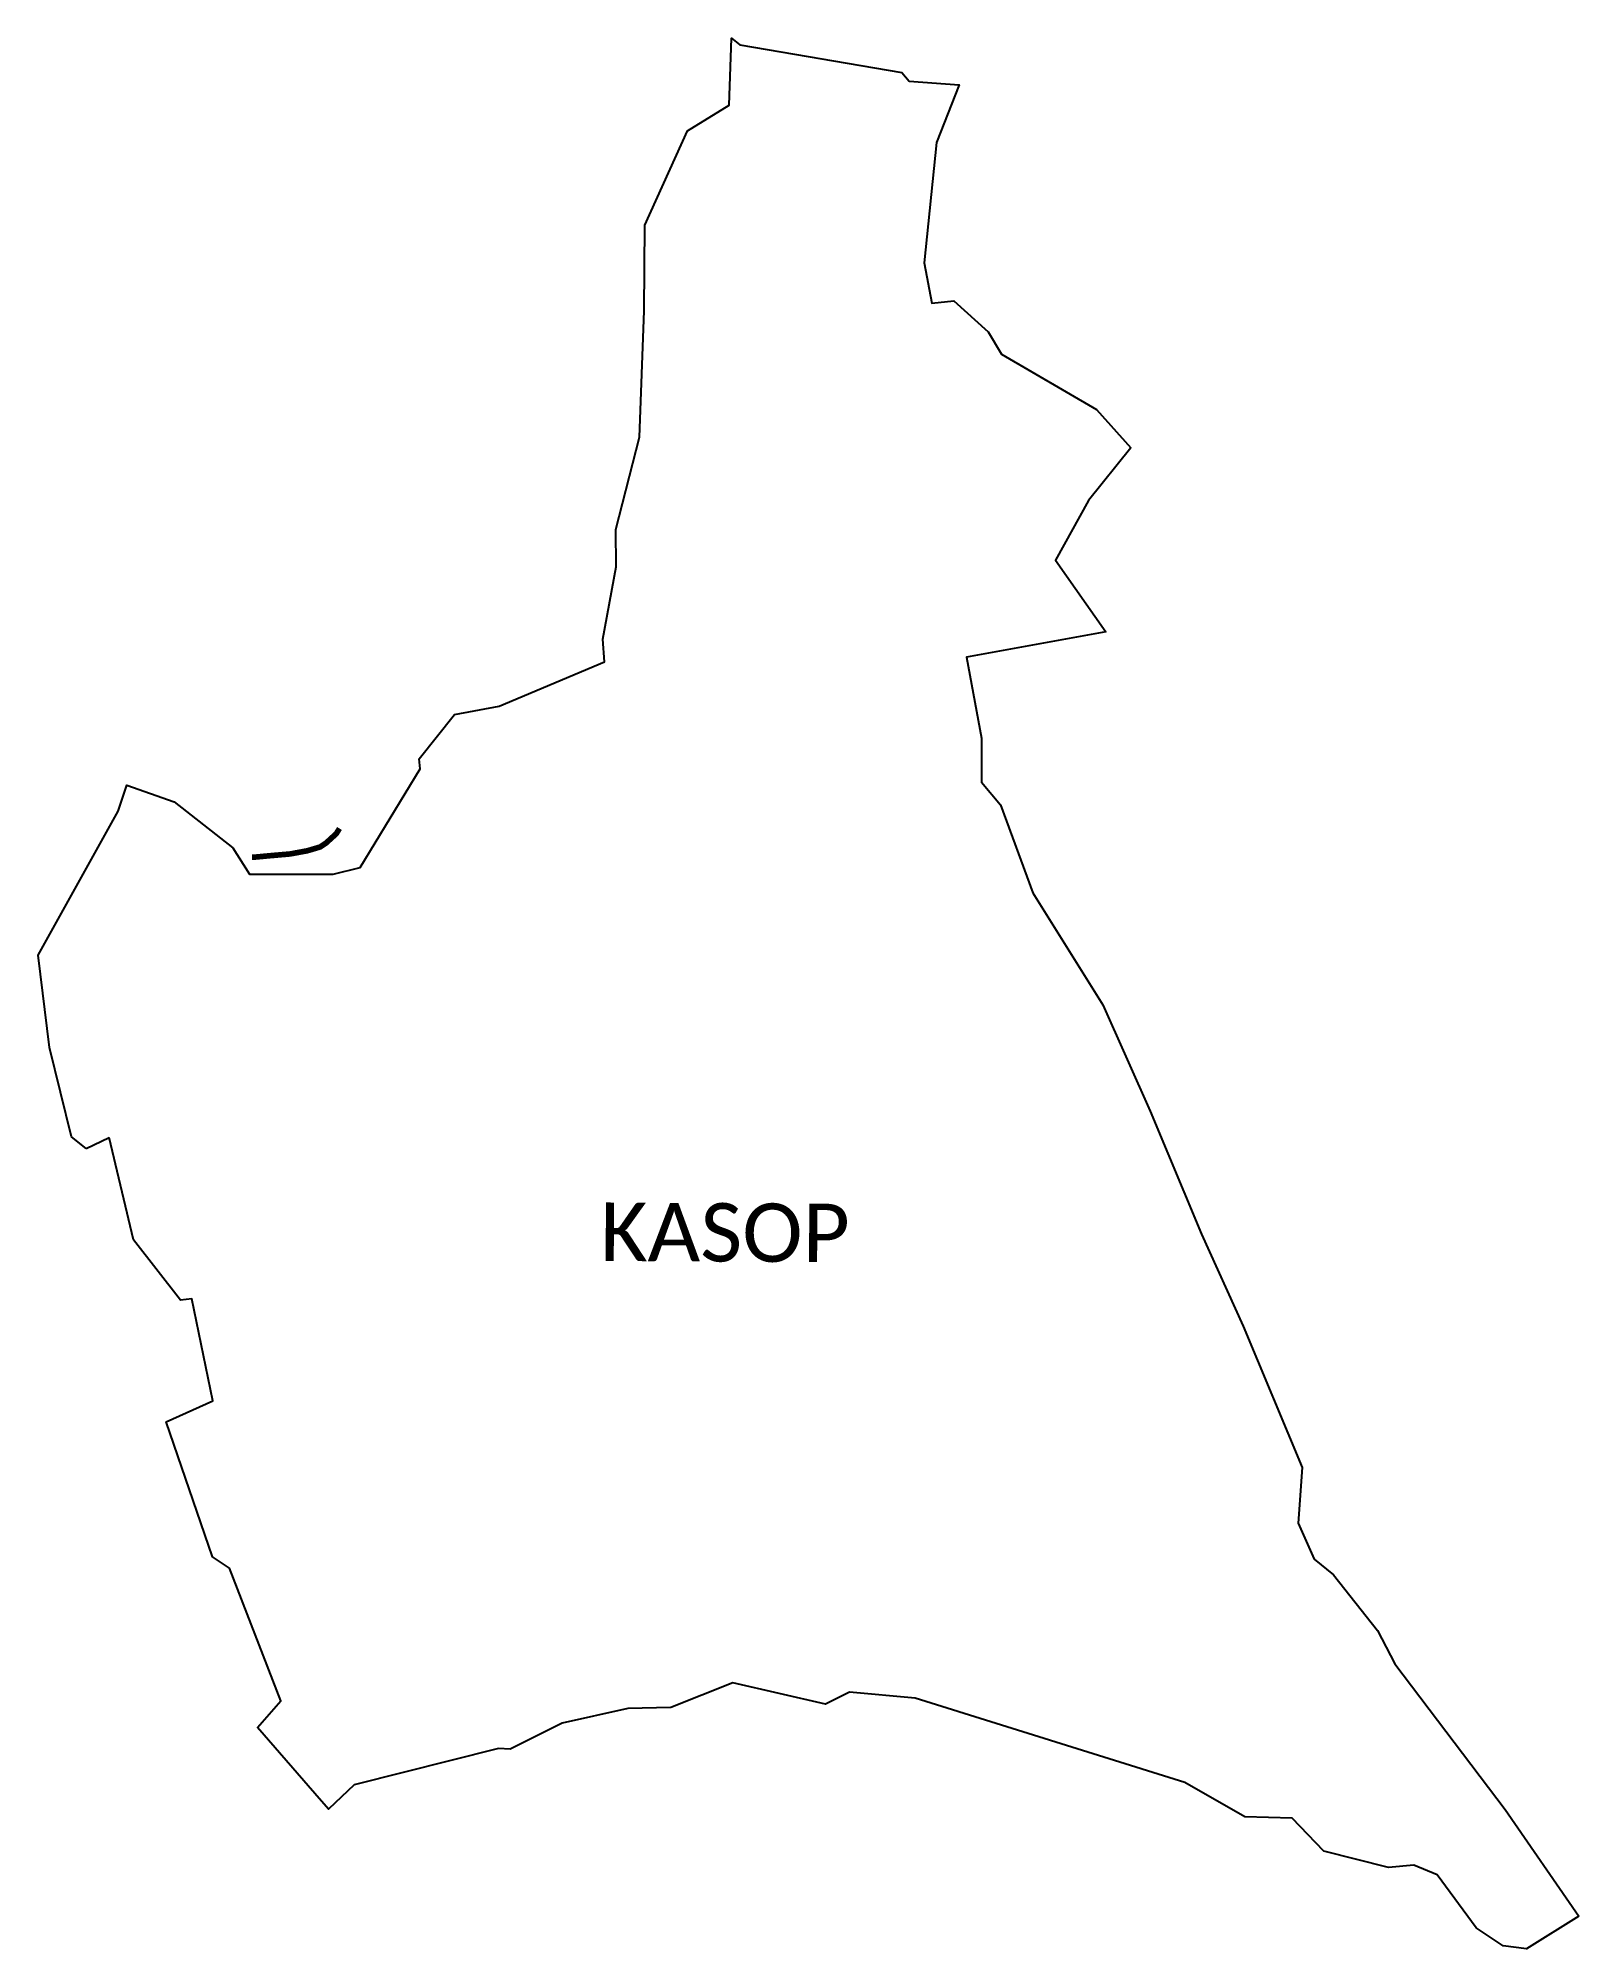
# Model space of a CAD drawing. Header units: metres. Extents: x 317206 to 319946, y 1873074 to 1876473.
import ezdxf

# ---------------------------------------------------------------- set-up
doc = ezdxf.new("R2010")
doc.units = ezdxf.units.M
for name, color, linetype in [('ARTIFICIALLY PROTECTED', 10, 'Continuous'), ('village', 3, 'Continuous'), ('VILLAGE NAME', 250, 'Continuous')]:
    doc.layers.add(name, color=color, linetype=linetype)
doc.styles.get("Standard").update_dxf_attribs({"font": 'calibri.ttf'})

msp = doc.modelspace()

# ---------------------------------------------------------------- linework, layer by layer
at = {"layer": 'ARTIFICIALLY PROTECTED', "const_width": 10, "flags": 128}
msp.add_lwpolyline([(317741.8, 1875066.8), (317735.9, 1875057.4), (317717.9, 1875041), (317707.2, 1875033.9), (317684.7, 1875027.2), (317654, 1875021.5), (317616.2, 1875018.2), (317591.8, 1875015.9), (317586.3, 1875015.9)], dxfattribs=at)
at = {"layer": 'village', "flags": 128}
msp.add_lwpolyline([(317291, 1874497.4), (317332.2, 1874517.2)], dxfattribs=at)
at = {"layer": 'village', "color": 3, "true_color": 0x00ff00}
for points in [[(317291, 1874497.4, 0), (317265, 1874518.2, 0), (317226, 1874677.2, 0), (317205.8, 1874841.2, 0), (317348.3, 1875097.5, 0), (317363.4, 1875144.1, 0), (317447.6, 1875114.4, 0), (317552, 1875032.2, 0), (317581.9, 1874985.4, 0), (317730.7, 1874985.6, 0), (317778.5, 1874997.4, 0), (317885.4, 1875172.9, 0), (317883.7, 1875190.9, 0), (317946.1, 1875269.6, 0), (318025.7, 1875284.3, 0), (318213.4, 1875363.3, 0), (318210.2, 1875403.6, 0), (318233.9, 1875532.2, 0), (318233.4, 1875598.7, 0), (318275.6, 1875762.6, 0), (318283.7, 1875987.7, 0), (318284.7, 1876139.7, 0), (318360.8, 1876307.6, 0), (318435.2, 1876353.2, 0), (318439.1, 1876472.5, 0), (318453.9, 1876460.5, 0), (318742.4, 1876411.6, 0), (318755.2, 1876396.1, 0), (318844.4, 1876389.5, 0), (318803.7, 1876286.8, 0), (318782.1, 1876072.7, 0), (318795.3, 1876001.5, 0), (318834.6, 1876005.4, 0), (318896, 1875950.1, 0), (318919.5, 1875910.4, 0), (319088.4, 1875812.1, 0), (319149.4, 1875743.7, 0), (319074, 1875650.2, 0), (319015.7, 1875544.3, 0), (319105.1, 1875416.7, 0), (318856.9, 1875371.7, 0), (318883.9, 1875227.3, 0), (318884.1, 1875149.3, 0), (318917.6, 1875109.1, 0), (318975.3, 1874952.3, 0), (319099.9, 1874753.4, 0), (319183.7, 1874563.9, 0), (319275.5, 1874345, 0), (319349.2, 1874181.6, 0), (319454.4, 1873930.2, 0), (319446.9, 1873830.9, 0), (319475.5, 1873767.2, 0), (319510.2, 1873739.1, 0), (319588.1, 1873640.1, 0), (319619.2, 1873580.8, 0), (319815.7, 1873321.8, 0), (319946.4, 1873132.2, 0)], [(319946.4, 1873132.2, 0), (319853.2, 1873074, 0), (319811.6, 1873079.5, 0), (319764.1, 1873111.5, 0), (319694.7, 1873205.3, 0), (319653, 1873223, 0), (319607.9, 1873218.4, 0), (319493.1, 1873247.9, 0), (319436.7, 1873306.1, 0), (319352.6, 1873308.5, 0), (319245.7, 1873369.9, 0), (318765.8, 1873520, 0), (318649, 1873530.6, 0), (318606.5, 1873509.1, 0), (318441.6, 1873546.8, 0), (318331.3, 1873503.1, 0), (318254.7, 1873501.7, 0), (318137.9, 1873475.1, 0), (318045.5, 1873429, 0), (318024.8, 1873430.2, 0), (317767.7, 1873365.8, 0), (317722.2, 1873322.1, 0), (317697.8, 1873350.2, 0), (317596, 1873467.4, 0), (317637.4, 1873514.8, 0), (317546.2, 1873751, 0), (317515.6, 1873771.1, 0), (317433.3, 1874011.4, 0), (317516.7, 1874048.6, 0), (317478.8, 1874230, 0), (317459.1, 1874227.6, 0), (317375.5, 1874334.8, 0), (317332.2, 1874517.2, 0)]]:
    msp.add_polyline3d(points, dxfattribs=at)

# ---------------------------------------------------------------- texts
at = {"layer": 'VILLAGE NAME', "insert": (318206, 1874401.6), "char_height": 104.04, "attachment_point": 1, "rotation": 359.6762}
msp.add_mtext_dynamic_manual_height_columns('KASOP', width=1755.493, gutter_width=520.2, heights=[0], dxfattribs=at)

doc.saveas('drawing.dxf')
